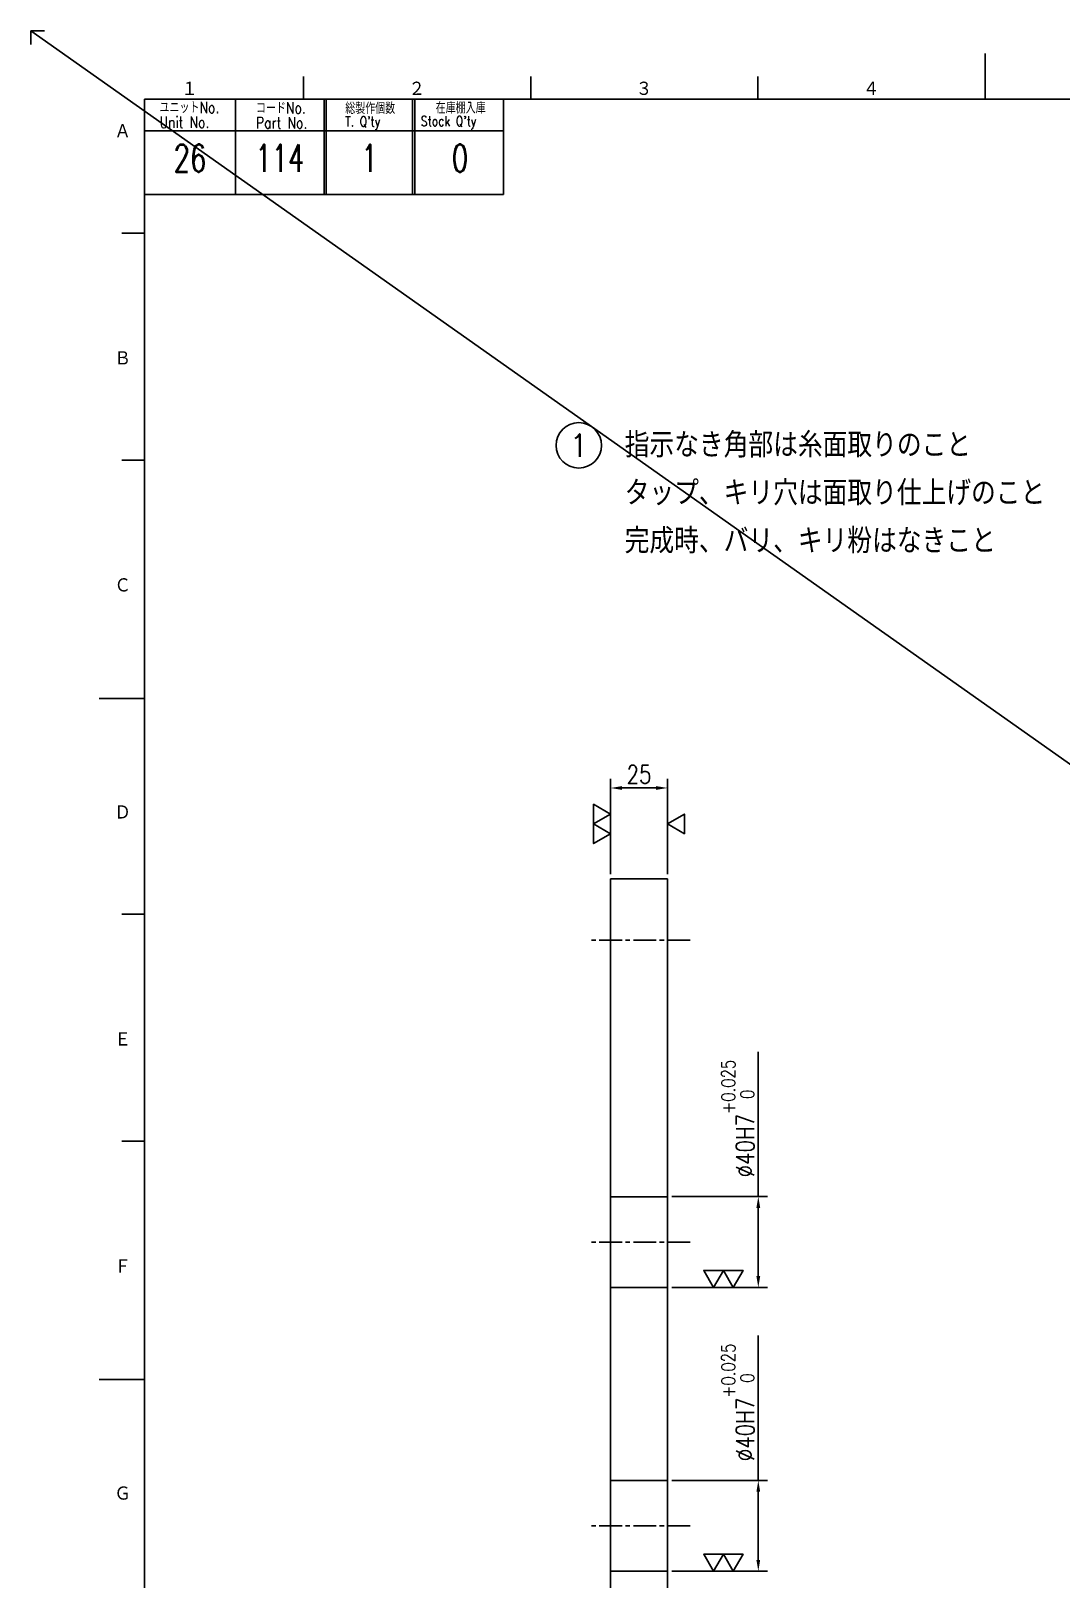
# Model space of a CAD drawing. Extents: x 0 to 1682, y 0 to 2376.
# Drawn here: x 0 to 453, y 1694 to 2376 of the extents above; entities that cross this region are included whole.
import ezdxf
from ezdxf.enums import TextEntityAlignment as Align

# ---------------------------------------------------------------- set-up
doc = ezdxf.new("R2010")
doc.units = 0
doc.header["$LTSCALE"] = 2
doc.header["$MEASUREMENT"] = 0
doc.linetypes.add('GEN7A', pattern=[7.5, 5, -0.75, 1, -0.75])
doc.layers.get('0').update_dxf_attribs({"linetype": 'CONTINUOUS'})
doc.layers.get('DEFPOINTS').update_dxf_attribs({"linetype": 'CONTINUOUS'})
for name, color, linetype in [('2', 5, 'CONTINUOUS'), ('5', 3, 'CONTINUOUS'), ('6', 52, 'CONTINUOUS'), ('7A', 4, 'GEN7A'), ('8', 1, 'CONTINUOUS'), ('RAHM2', 1, 'CONTINUOUS')]:
    doc.layers.add(name, color=color, linetype=linetype)
doc.styles.add('DIMENSION', font='monotxt.shx', dxfattribs={"bigfont": 'bigfont.shx'})
doc.styles.get("Standard").update_dxf_attribs({"font": 'romans.shx', "width": 0.8, "bigfont": 'extfont.shx'})
doc.dimstyles.new('GEN-ISO', dxfattribs={"dimscale": 2, "dimtxt": 4, "dimasz": 2.5, "dimexe": 2, "dimexo": 1, "dimgap": 1, "dimtad": 1, "dimdec": 3, "dimrnd": 0.001, "dimdsep": 46, "dimtxsty": 'Standard', "dimcen": 0, "dimclrt": 52, "dimadec": 0, "dimazin": 0, "dimtp": 0.1, "dimtm": 0.1, "dimtfac": 0.6, "dimtdec": 3, "dimtmove": 0, "dimatfit": 3, "dimfxl": 1, "dimarcsym": 0})

# ---------------------------------------------------------------- blocks, each defined once
blk = doc.blocks.new('*D124')
at = {"layer": '5', "color": 0, "lineweight": -2, "transparency": 16777216}
for p, q in [((255.18, 2004.57), (255.18, 2046.57)), ((280.18, 2004.57), (280.18, 2046.57)), ((260.18, 2042.57), (275.18, 2042.57))]:
    blk.add_line(p, q, dxfattribs=at)
at = {"layer": '5', "color": 0, "transparency": 16777216}
for points in [[(260.18, 2043.4), (260.18, 2041.73), (255.18, 2042.57)], [(275.18, 2043.4), (275.18, 2041.73), (280.18, 2042.57)]]:
    blk.add_solid(points, dxfattribs=at)
at = {"layer": 'DEFPOINTS', "color": 0, "transparency": 16777216}
for p in [(280.18, 2042.57), (255.18, 2002.57), (280.18, 2002.57)]:
    blk.add_point(p, dxfattribs=at)
at = {"layer": '5', "color": 52, "transparency": 16777216, "insert": (267.68, 2048.57), "char_height": 8, "attachment_point": 5}
blk.add_mtext('25', dxfattribs=at)
blk = doc.blocks.new('1A1ﾌﾞﾋﾝ')
at = {"layer": 'RAHM2', "color": 5, "linetype": 'Continuous'}
for p, q in [((3, 594), (0, 594)), ((0, 594), (0, 591)), ((210, 589), (210, 579)), ((60, 584), (60, 579)), ((110, 584), (110, 579)), ((160, 584), (160, 579)), ((826, 579), (25, 579)), ((25, 579), (25, 15)), ((104, 558), (104, 579)), ((25, 558), (64.5, 558)), ((64.5, 558), (104, 558)), ((20, 549.5), (25, 549.5)), ((20, 499.5), (25, 499.5)), ((15, 447), (25, 447)), ((20, 399.5), (25, 399.5)), ((20, 349.5), (25, 349.5)), ((15, 297), (25, 297))]:
    blk.add_line(p, q, dxfattribs=at)
at = {"layer": 'RAHM2', "color": 7, "linetype": 'Continuous'}
for p, q in [((45, 579), (45, 558)), ((64.5, 579), (64.5, 558)), ((65, 579), (65, 558)), ((84, 579), (84, 558)), ((84.5, 579), (84.5, 558)), ((25, 572), (64.5, 572)), ((64.5, 572), (104, 572))]:
    blk.add_line(p, q, dxfattribs=at)
at = {"layer": 'RAHM2', "color": 5, "linetype": 'Continuous'}
for s, p in [('１', (33.1, 579.6)), ('２', (83.1, 579.6)), ('３', (133.1, 579.6)), ('４', (183.1, 579.6)), ('Ａ', (18.36, 570.24)), ('Ｂ', (18.36, 520.24)), ('Ｃ', (18.36, 470.24)), ('Ｄ', (18.36, 420.24)), ('Ｅ', (18.36, 370.24)), ('Ｆ', (18.36, 320.24)), ('Ｇ', (18.36, 270.24))]:
    blk.add_text(s, height=3.31, dxfattribs=at).set_placement(p)
at = {"layer": 'RAHM2', "color": 7, "linetype": 'Continuous', "width": 0.8}
for s, height, p in [('ユニットNo.', 2.5, (28.29, 575.92)), ('コードNo.', 2.5, (49.52, 575.81)), ('総製作個数', 2.5, (69.17, 575.72)), ('在庫棚入庫', 2.5, (89.08, 575.82)), ('Unit No.', 2.5, (28.29, 572.64)), ('Part No.', 2.5, (49.52, 572.53)), ("T. Q'ty", 2.2, (69.17, 572.96)), ("Stock Q'ty", 2.2, (85.8, 573.06))]:
    blk.add_text(s, height=height, dxfattribs=at).set_placement(p)
at = {"layer": 'RAHM2', "color": 5, "linetype": 'Continuous', "width": 0.7}
for tag, p in [('HEADER3', (35, 566.01)), ('HEADER4', (54.75, 566)), ('HEADER15', (74.49, 566)), ('HEADER16', (94.43, 566))]:
    blk.add_attdef(tag, text='', height=6, dxfattribs=at).set_placement(p, align=Align.MIDDLE)
at = {"layer": 'RAHM2', "color": 7, "linetype": 'Continuous'}
blk.add_attdef('HEADER5', text='', height=2.5, dxfattribs=at).set_placement((63.69, 559.1), align=Align.BOTTOM_RIGHT)
for tag, height, width, p in [('HEADER1', 5, 0.9, (775.12, 45.15)), ('HEADER7', 5, 0.8, (590.38, 40.8)), ('GEN-TITLE-SCA', 4, 0.85, (677.79, 40.85)), ('HEADER2', 6, 0.9, (774.89, 36.68)), ('HEADER11', 3.2, 0.63, (46.91, 24.38)), ('HEADER9', 3.33, 0.8, (71.4, 24.2)), ('HEADER10', 3.5, 0.8, (92.57, 24.22)), ('HEADER14', 3.31, 0.8, (542.54, 17.82))]:
    blk.add_attdef(tag, text='', height=height, dxfattribs=dict(at, width=width)).set_placement(p, align=Align.MIDDLE)
at = {"layer": 'RAHM2', "color": 7, "linetype": 'Continuous', "width": 0.8}
blk.add_attdef('GEN-TITLE-DAT', text='', height=3.5, dxfattribs=at).set_placement((691.35, 39.1), align=Align.BOTTOM_LEFT)
at = {"layer": 'RAHM2', "color": 5, "linetype": 'Continuous'}
blk.add_attdef('HEADER6', text='', height=5.8, dxfattribs=at).set_placement((623.09, 17.9), align=Align.BOTTOM_RIGHT)
at = {"layer": 'RAHM2', "color": 5, "linetype": 'Continuous', "style": 'DIMENSION', "width": 1.2}
for tag, p in [('HEADER13', (629.56, 16.75)), ('HEADER12', (663.26, 16.72)), ('GEN-TITLE-DWG', (732.79, 16.74))]:
    blk.add_attdef(tag, text='', height=7.02, dxfattribs=at).set_placement(p, align=Align.BOTTOM_LEFT)
blk.add_attdef('HEADER8', text='', height=7.02, dxfattribs=at).set_placement((822.69, 16.71), align=Align.BOTTOM_RIGHT)
blk = doc.blocks.new('*D135')
at = {"layer": '5', "color": 0, "lineweight": -2, "transparency": 16777216}
for p, q in [((320.18, 1862.57), (320.18, 1926.35)), ((282.18, 1862.57), (324.18, 1862.57)), ((320.18, 1827.57), (320.18, 1857.57)), ((282.18, 1822.57), (324.18, 1822.57))]:
    blk.add_line(p, q, dxfattribs=at)
at = {"layer": '5', "color": 0, "transparency": 16777216}
for points in [[(319.34, 1857.57), (321.01, 1857.57), (320.18, 1862.57)], [(319.34, 1827.57), (321.01, 1827.57), (320.18, 1822.57)]]:
    blk.add_solid(points, dxfattribs=at)
at = {"layer": 'DEFPOINTS', "color": 0, "transparency": 16777216}
for p in [(280.18, 1862.57), (320.18, 1862.57), (280.18, 1822.57)]:
    blk.add_point(p, dxfattribs=at)
at = {"layer": '5', "color": 52, "transparency": 16777216, "insert": (311.18, 1896.96), "char_height": 8, "attachment_point": 5, "rotation": 90}
blk.add_mtext('%%C40H7\\H6;\\S+0.025^   0;', dxfattribs=at)
blk = doc.blocks.new('*D136')
at = {"layer": '5', "color": 0, "lineweight": -2, "transparency": 16777216}
for p, q in [((320.18, 1737.57), (320.18, 1801.35)), ((282.18, 1737.57), (324.18, 1737.57)), ((320.18, 1702.57), (320.18, 1732.57)), ((282.18, 1697.57), (324.18, 1697.57))]:
    blk.add_line(p, q, dxfattribs=at)
at = {"layer": '5', "color": 0, "transparency": 16777216}
for points in [[(319.34, 1732.57), (321.01, 1732.57), (320.18, 1737.57)], [(319.34, 1702.57), (321.01, 1702.57), (320.18, 1697.57)]]:
    blk.add_solid(points, dxfattribs=at)
at = {"layer": 'DEFPOINTS', "color": 0, "transparency": 16777216}
for p in [(280.18, 1737.57), (320.18, 1737.57), (280.18, 1697.57)]:
    blk.add_point(p, dxfattribs=at)
at = {"layer": '5', "color": 52, "transparency": 16777216, "insert": (311.18, 1771.96), "char_height": 8, "attachment_point": 5, "rotation": 90}
blk.add_mtext('%%C40H7\\H6;\\S+0.025^   0;', dxfattribs=at)
blk = doc.blocks.new('GENBALLOON1')
blk.add_circle((0, 0), 5)
at = {"flags": 1}
blk.add_attdef('GEN_PARENT', text='', height=2.5, dxfattribs=at).set_placement((0, 0), align=Align.MIDDLE)
blk.add_attdef('REF_NO', text='', height=3.5).set_placement((0, 0), align=Align.MIDDLE)
at = {"color": 7, "flags": 1}
for tag, p in [('5GENINF', (6.43, 0.96)), ('6GENINF', (6.43, 0.63)), ('7GENINF', (6.43, 0.3)), ('8GENINF', (6.43, -0.04)), ('9GENINF', (6.43, -0.37)), ('3GENINF', (6.43, -2.34)), ('4GENINF', (6.43, -2.67)), ('10GENINF', (6.43, -0.7)), ('11GENINF', (6.43, -1)), ('12GENINF', (6.43, -1.34)), ('13GENINF', (6.43, -1.67)), ('14GENINF', (6.43, -2)), ('15GENINF', (6.43, -3)), ('16GENINF', (6.43, -3.34)), ('20GENINF', (6.43, -4.7)), ('21GENINF', (6.43, -5.04)), ('22GENINF', (6.43, -5.37)), ('17GENINF', (6.43, -3.7)), ('18GENINF', (6.43, -4.04)), ('19GENINF', (6.43, -4.37))]:
    blk.add_attdef(tag, p, '', height=0.2, dxfattribs=at)

msp = doc.modelspace()

# ---------------------------------------------------------------- linework, layer by layer
at = {"layer": '2'}
for p, q in [((255.1766, 1507.5661), (255.1766, 2002.5661)), ((255.1766, 2002.5661), (280.1766, 2002.5661)), ((280.1766, 2002.5661), (280.1766, 1507.5661)), ((280.1766, 1862.5661), (255.1766, 1862.5661)), ((280.1766, 1822.5661), (255.1766, 1822.5661)), ((280.1766, 1737.5661), (255.1766, 1737.5661)), ((280.1766, 1697.5661), (255.1766, 1697.5661))]:
    msp.add_line(p, q, dxfattribs=at)
at = {"layer": '7A'}
for p, q in [((290.1766, 1975.5661), (245.1766, 1975.5661)), ((290.1766, 1842.5661), (245.1766, 1842.5661)), ((290.1766, 1717.5661), (245.1766, 1717.5661))]:
    msp.add_line(p, q, dxfattribs=at)
at = {"layer": '8'}
msp.add_line((0, 2376), (1682, 1188), dxfattribs=at)
for points in [[(255.1766, 2031.0653), (247.6766, 2026.7353), (247.6766, 2035.3953), (255.1766, 2031.0653)], [(255.1766, 2022.4053), (247.6766, 2026.7353), (247.6766, 2018.0753), (255.1766, 2022.4053)], [(280.1766, 2026.7353), (287.6766, 2031.0653), (287.6766, 2022.4053), (280.1766, 2026.7353)], [(300.5085, 1822.5661), (296.1785, 1830.0661), (304.8385, 1830.0661), (300.5085, 1822.5661)], [(309.1685, 1822.5661), (304.8385, 1830.0661), (313.4985, 1830.0661), (309.1685, 1822.5661)], [(300.5085, 1697.5661), (296.1785, 1705.0661), (304.8385, 1705.0661), (300.5085, 1697.5661)], [(309.1685, 1697.5661), (304.8385, 1705.0661), (313.4985, 1705.0661), (309.1685, 1697.5661)]]:
    msp.add_lwpolyline(points, close=True, dxfattribs=at)

# ---------------------------------------------------------------- block references
at = {"layer": '2'}
ref = msp.add_blockref('1A1ﾌﾞﾋﾝ', (0, 1188), dxfattribs=dict(at, xscale=2, yscale=2, zscale=2))
ref.add_attrib('HEADER3', '26', dxfattribs={"layer": 'RAHM2', "color": 5, "linetype": 'Continuous', "height": 12, "width": 0.7}).set_placement((70.0078, 2320.0139), align=Align.MIDDLE)
ref.add_attrib('HEADER4', '114', dxfattribs={"layer": 'RAHM2', "color": 5, "linetype": 'Continuous', "height": 12, "width": 0.7}).set_placement((109.5079, 2320), align=Align.MIDDLE)
ref.add_attrib('HEADER15', '1', dxfattribs={"layer": 'RAHM2', "color": 5, "linetype": 'Continuous', "height": 12, "width": 0.7}).set_placement((148.978, 2320), align=Align.MIDDLE)
ref.add_attrib('HEADER16', '0', dxfattribs={"layer": 'RAHM2', "color": 5, "linetype": 'Continuous', "height": 12, "width": 0.7}).set_placement((188.8613, 2320), align=Align.MIDDLE)
at = {"layer": '5'}
ref = msp.add_blockref('GENBALLOON1', (241.1542, 2193.4753), dxfattribs=dict(at, xscale=2, yscale=2, zscale=2))
ref.add_attrib('REF_NO', '1', dxfattribs={"color": 7, "height": 10, "width": 0.9}).set_placement((241.1542, 2193.4753), align=Align.MIDDLE_CENTER)

# ---------------------------------------------------------------- texts
at = {"layer": '6', "width": 0.9}
for s, p in [('指示なき角部は糸面取りのこと', (261.3744, 2188.1324)), ('タップ、キリ穴は面取り仕上げのこと', (261.3744, 2167.0124)), ('完成時、バリ、キリ粉はなきこと', (261.3744, 2145.8924))]:
    msp.add_text(s, height=11, dxfattribs=at).set_placement(p)

# ---------------------------------------------------------------- dimensions: what is measured, and where the dimension line sits
at = {"layer": '5'}
dim = msp.add_linear_dim(base=(280.1766, 2042.5661), p1=(255.1766, 2002.5661), p2=(280.1766, 2002.5661), dimstyle='GEN-ISO', dxfattribs=at)
dim.commit()
dim.dimension.update_dxf_attribs({"geometry": '*D124', "text_midpoint": (267.6766, 2048.5661)})
for base, p1, p2, picture, middle in [((320.1766, 1862.5661), (280.1766, 1822.5661), (280.1766, 1862.5661), '*D135', (311.1766, 1896.9566)), ((320.1766, 1737.5661), (280.1766, 1697.5661), (280.1766, 1737.5661), '*D136', (311.1766, 1771.9566))]:
    dim = msp.add_linear_dim(base=base, p1=p1, p2=p2, angle=270, text='%%C<>H7\\H6;\\S+0.025^   0;', dimstyle='GEN-ISO', dxfattribs=at)
    dim.commit()
    dim.dimension.update_dxf_attribs({"geometry": picture, "text_midpoint": middle})

doc.saveas('drawing.dxf')
